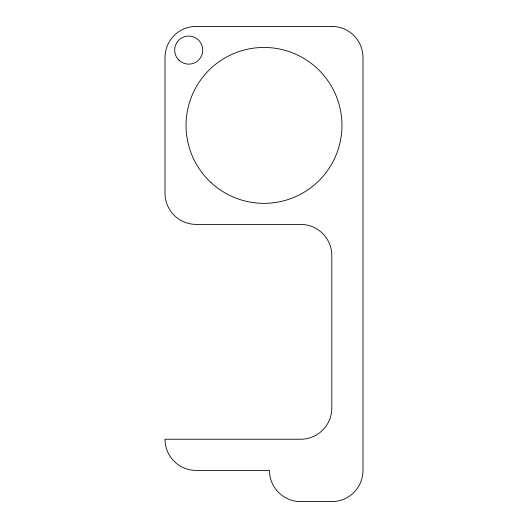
<?xml version="1.0" encoding="UTF-8"?>
<svg xmlns="http://www.w3.org/2000/svg" width="528" height="528" viewBox="0 0 528 528"><rect width="100%" height="100%" fill="white"/><g stroke="black" fill="none" stroke-linecap="round" stroke-linejoin="round"><path stroke-width="0.79" d="M331.822 26.4L196.178 26.4A31.178 31.178 0 0 0 165 57.578L165 193.222A31.178 31.178 0 0 0 196.178 224.4L300.637 224.4A31.178 31.178 0 0 1 331.822 255.578L331.822 408.058A31.178 31.178 0 0 1 300.637 439.237L165 439.237A31.178 31.178 0 0 0 196.178 470.422L269.458 470.422A31.178 31.178 0 0 0 300.637 501.6L331.822 501.6A31.178 31.178 0 0 0 363 470.422L363 57.578A31.178 31.178 0 0 0 331.822 26.4M210.976 182.543A77.953 77.953 0 0 0 339.999 142.745A77.953 77.953 0 0 0 241.025 50.912A77.953 77.953 0 0 0 210.976 182.543M178.781 60.027A14.032 14.032 0 0 0 202.257 53.737A14.032 14.032 0 0 0 185.071 36.551A14.032 14.032 0 0 0 178.781 60.027"/></g></svg>
